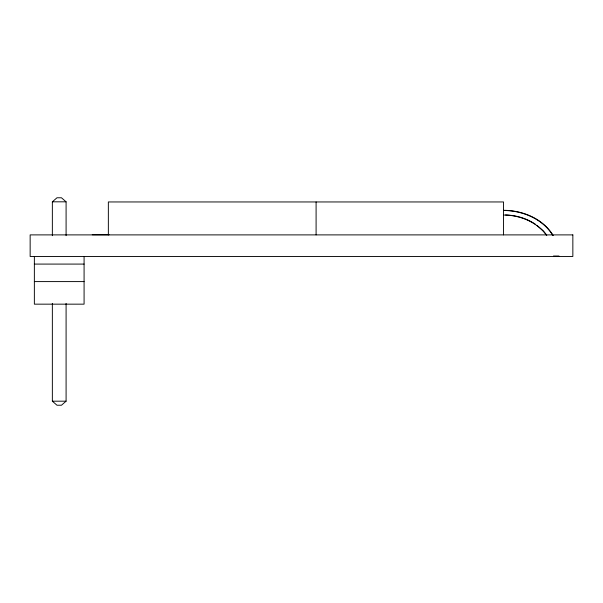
<?xml version="1.0" encoding="UTF-8"?>
<svg xmlns="http://www.w3.org/2000/svg" width="603" height="603" viewBox="0 0 603 603"><rect width="100%" height="100%" fill="white"/><g stroke="black" fill="none" stroke-linecap="round" stroke-linejoin="round"><path stroke-width="0.9" d="M34.363 256.479L34.363 304.161L84.081 304.161L84.081 256.479M66.089 303.384L66.089 401.183L61.468 405.224L56.976 405.224L52.355 401.183L52.355 303.384M52.355 235.667L52.355 201.817L56.976 197.776L61.468 197.776L66.089 201.817L66.089 235.667M52.355 201.817L66.089 201.817M92.259 234.763L109.12 234.763M553.448 256.019L558.989 256.019M34.363 264.084L84.081 264.084M34.363 281.593L84.081 281.593M52.355 401.183L66.089 401.183M503.701 210.304C522.733 210.372 542.888 218.67 553.094 235.358M503.55 210.492C522.582 210.553 542.73 218.851 552.936 235.547M505.563 214.954C516.13 215.241 526.743 218.324 535.479 224.339M503.55 215.045C519.974 215.083 536.987 221.927 546.763 235.532M536.881 225.341L543.288 230.889L546.401 234.71M503.55 234.891L503.55 201.952L108.352 201.952L108.352 234.891M316.093 201.952L316.093 234.891M572.85 234.891L30.15 234.891L30.15 256.479L572.85 256.479L572.85 234.891"/></g></svg>
